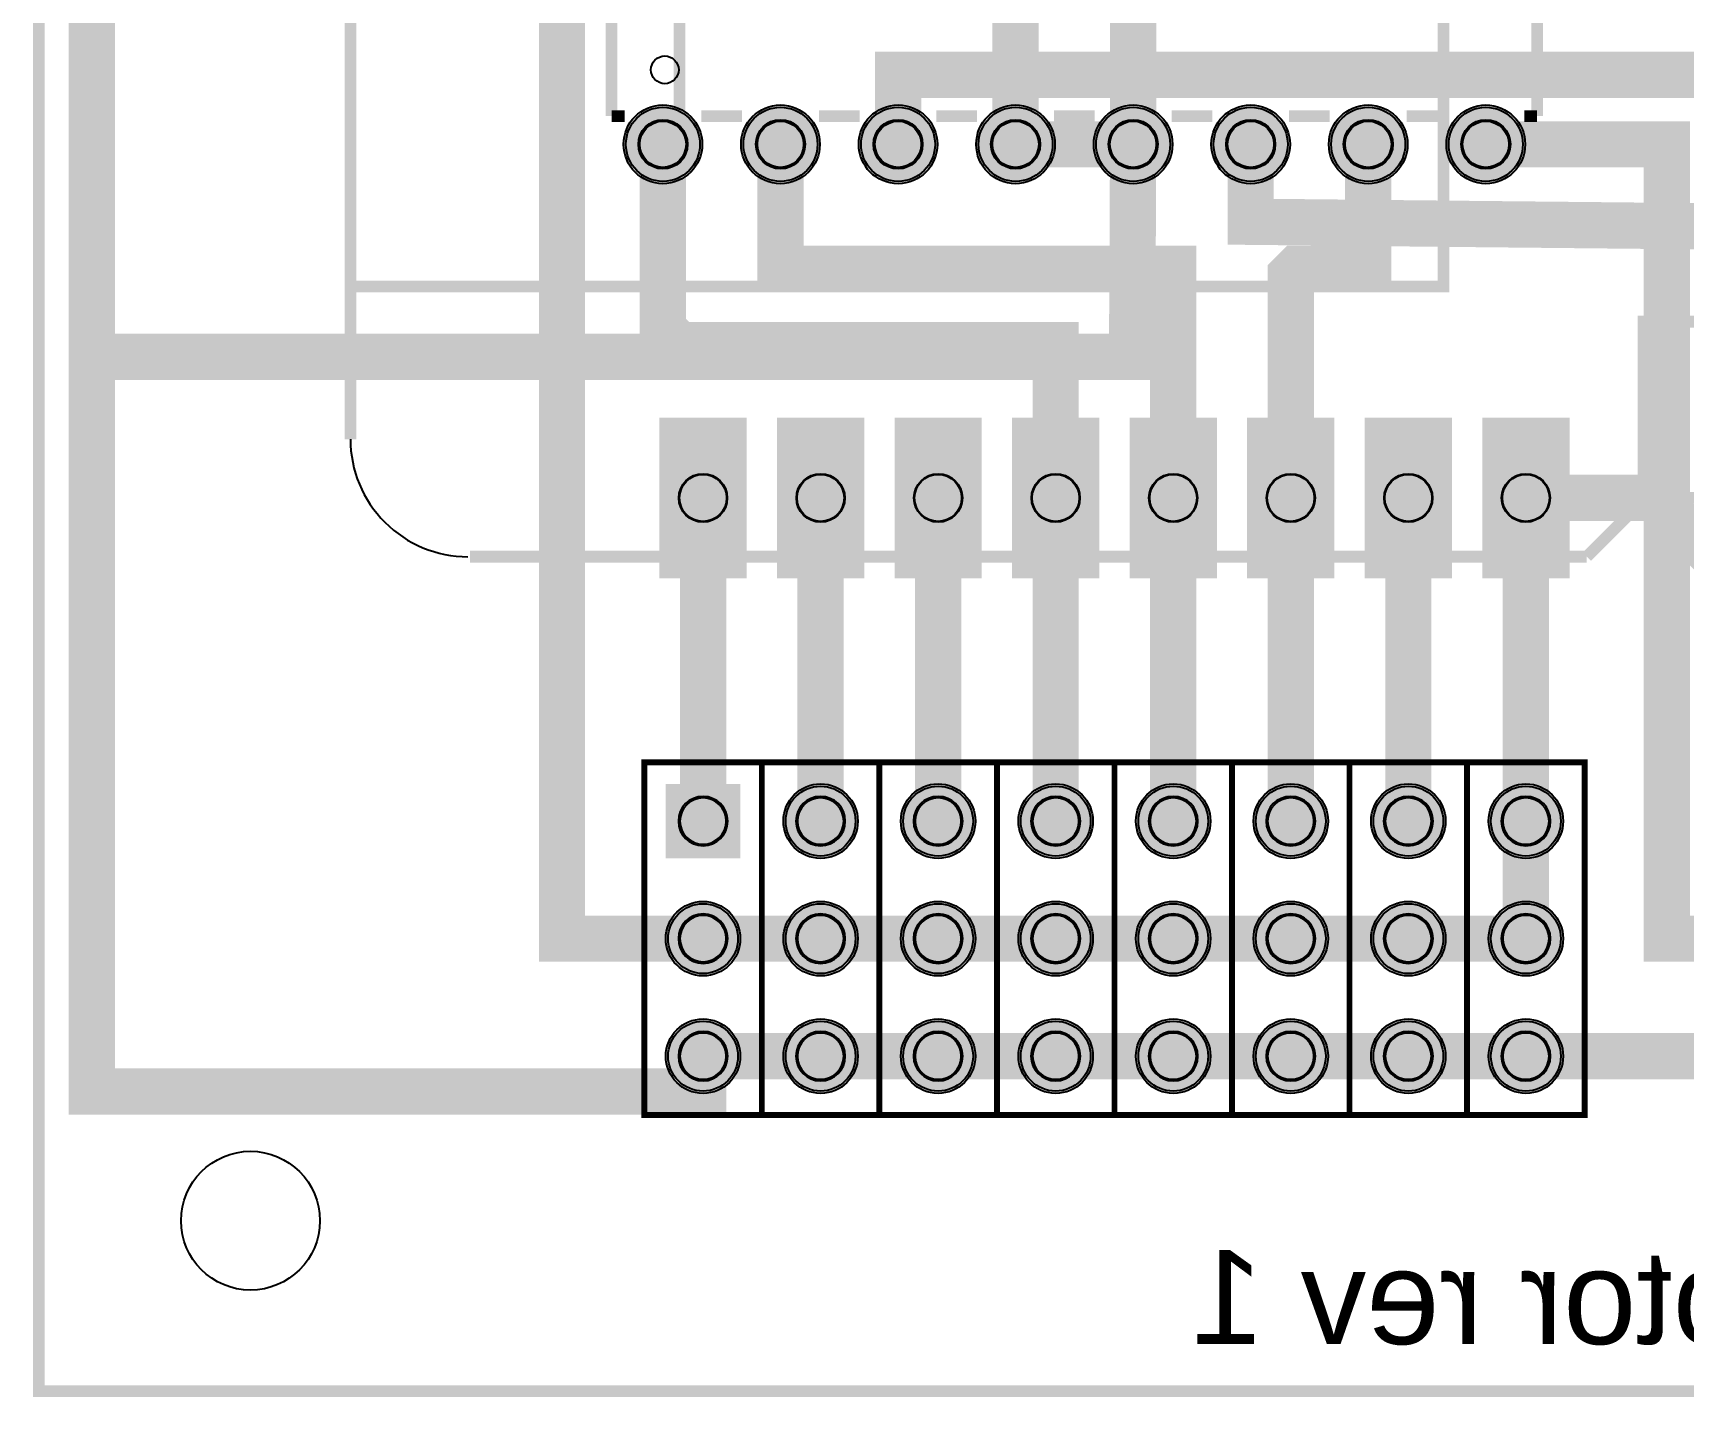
# Model space of a CAD drawing. Header units: millimetres. Extents: x -2.4 to 60.7, y -0.1 to 57.7.
# Drawn here: x -2.41 to 33.26, y -0.13 to 29.35 of the extents above; entities that cross this region are included whole.
import ezdxf

# ---------------------------------------------------------------- set-up
doc = ezdxf.new("R2010")
doc.units = ezdxf.units.MM
for name, color, linetype, true_color in [('BoardOutLine', 7, 'Continuous', 0xff00ff), ('BottomLayer', 7, 'Continuous', 0x0000ff), ('BottomSilkLayer', 7, 'Continuous', 0x66cc33), ('BottomSolderMaskLayer', 7, 'Continuous', 0xaa00ff), ('Multi-Layer', 7, 'Continuous', 0xc0c0c0), ('TopLayer', 7, 'Continuous', 0xff0000), ('TopSilkLayer', 7, 'Continuous', 0xffcc00), ('TopSolderMaskLayer', 7, 'Continuous', 0x800080)]:
    doc.layers.add(name, color=color, linetype=linetype, true_color=true_color)
doc.styles.get("Standard").update_dxf_attribs({"font": 'arial.ttf'})

msp = doc.modelspace()

# ---------------------------------------------------------------- hatches: boundary and pattern name
at = {"layer": 'BottomSolderMaskLayer'}
for points in [[(10.347807599999927, 26.946605999999974, 1), (12.049404399999927, 26.946605999999974, 1)], [(12.88780759999989, 26.946605999999974, 1), (14.589404399999891, 26.946605999999974, 1)], [(15.427807600000081, 26.946605999999974, 1), (17.12940440000008, 26.946605999999974, 1)], [(17.967807600000047, 26.946605999999974, 1), (19.669404400000044, 26.946605999999974, 1)], [(20.50780760000001, 26.946605999999974, 1), (22.209404400000007, 26.946605999999974, 1)], [(23.047807599999974, 26.946605999999974, 1), (24.74940439999997, 26.946605999999974, 1)], [(25.587807599999937, 26.946605999999974, 1), (27.289404399999935, 26.946605999999974, 1)], [(28.1278075999999, 26.946605999999974, 1), (29.8294043999999, 26.946605999999974, 1)], [(13.00762222222238, 21.041360000000054), (13.00762222222238, 17.566640000000007), (11.122377777777729, 17.566640000000007), (11.122377777777729, 21.041360000000054)], [(15.547622222222344, 21.041360000000054), (15.547622222222344, 17.566640000000007), (13.662377777777692, 17.566640000000007), (13.662377777777692, 21.041360000000054)], [(18.087622222222308, 21.041360000000054), (18.087622222222308, 17.566640000000007), (16.202377777777656, 17.566640000000007), (16.202377777777656, 21.041360000000054)], [(20.62762222222227, 21.041360000000054), (20.62762222222227, 17.566640000000007), (18.74237777777762, 17.566640000000007), (18.74237777777762, 21.041360000000054)], [(23.167622222222462, 21.041360000000054), (23.167622222222462, 17.566640000000007), (21.282377777777583, 17.566640000000007), (21.282377777777583, 21.041360000000054)], [(25.707622222222426, 21.041360000000054), (25.707622222222426, 17.566640000000007), (23.822377777777547, 17.566640000000007), (23.822377777777547, 21.041360000000054)], [(28.24762222222239, 21.041360000000054), (28.24762222222239, 17.566640000000007), (26.36237777777751, 17.566640000000007), (26.36237777777751, 21.041360000000054)], [(30.787622222222353, 21.041360000000054), (30.787622222222353, 17.566640000000007), (28.9023777777777, 17.566640000000007), (28.9023777777777, 21.041360000000054)], [(11.260201000000052, 11.514201000000071), (11.260201000000052, 13.123798999999963), (12.86979899999983, 13.123798999999963), (12.86979899999983, 11.514201000000071)], [(13.800201000000019, 12.31899999999996, 1), (15.409799000000017, 12.31899999999996, 1)], [(16.340200999999983, 12.31899999999996, 1), (17.94979899999998, 12.31899999999996, 1)], [(18.880200999999946, 12.31899999999996, 1), (20.489798999999945, 12.31899999999996, 1)], [(21.42020099999991, 12.31899999999996, 1), (23.029798999999908, 12.31899999999996, 1)], [(23.960200999999874, 12.31899999999996, 1), (25.569798999999872, 12.31899999999996, 1)], [(26.500201000000065, 12.31899999999996, 1), (28.109799000000063, 12.31899999999996, 1)], [(29.040201000000028, 12.31899999999996, 1), (30.649799000000026, 12.31899999999996, 1)], [(11.260201000000055, 9.778999999999996, 1), (12.869799000000054, 9.778999999999996, 1)], [(13.800201000000019, 9.778999999999996, 1), (15.409799000000017, 9.778999999999996, 1)], [(16.340200999999983, 9.778999999999996, 1), (17.94979899999998, 9.778999999999996, 1)], [(18.880200999999946, 9.778999999999996, 1), (20.489798999999945, 9.778999999999996, 1)], [(21.42020099999991, 9.778999999999996, 1), (23.029798999999908, 9.778999999999996, 1)], [(23.960200999999874, 9.778999999999996, 1), (25.569798999999872, 9.778999999999996, 1)], [(26.500201000000065, 9.778999999999996, 1), (28.109799000000063, 9.778999999999996, 1)], [(29.040201000000028, 9.778999999999996, 1), (30.649799000000026, 9.778999999999996, 1)], [(11.260201000000055, 7.239000000000033, 1), (12.869799000000054, 7.239000000000033, 1)], [(13.800201000000019, 7.239000000000033, 1), (15.409799000000017, 7.239000000000033, 1)], [(16.340200999999983, 7.239000000000033, 1), (17.94979899999998, 7.239000000000033, 1)], [(18.880200999999946, 7.239000000000033, 1), (20.489798999999945, 7.239000000000033, 1)], [(21.42020099999991, 7.239000000000033, 1), (23.029798999999908, 7.239000000000033, 1)], [(23.960200999999874, 7.239000000000033, 1), (25.569798999999872, 7.239000000000033, 1)], [(26.500201000000065, 7.239000000000033, 1), (28.109799000000063, 7.239000000000033, 1)], [(29.040201000000028, 7.239000000000033, 1), (30.649799000000026, 7.239000000000033, 1)]]:
    msp.add_hatch(color=256, dxfattribs=at).paths.add_polyline_path(points)
at = {"layer": 'Multi-Layer'}
for points in [[(10.398607599999927, 26.946605999999974, 1), (11.998604399999927, 26.946605999999974, 1)], [(12.93860759999989, 26.946605999999974, 1), (14.53860439999989, 26.946605999999974, 1)], [(15.478607600000082, 26.946605999999974, 1), (17.07860440000008, 26.946605999999974, 1)], [(18.018607600000045, 26.946605999999974, 1), (19.618604400000045, 26.946605999999974, 1)], [(20.55860760000001, 26.946605999999974, 1), (22.15860440000001, 26.946605999999974, 1)], [(23.098607599999973, 26.946605999999974, 1), (24.698604399999972, 26.946605999999974, 1)], [(25.638607599999936, 26.946605999999974, 1), (27.238604399999936, 26.946605999999974, 1)], [(28.1786075999999, 26.946605999999974, 1), (29.7786043999999, 26.946605999999974, 1)], [(12.979400000000169, 20.94992000000002), (12.979400000000169, 17.65808000000004), (11.15059999999994, 17.65808000000004), (11.15059999999994, 20.94992000000002)], [(15.519400000000132, 20.94992000000002), (15.519400000000132, 17.65808000000004), (13.690599999999904, 17.65808000000004), (13.690599999999904, 20.94992000000002)], [(18.059400000000096, 20.94992000000002), (18.059400000000096, 17.65808000000004), (16.230599999999868, 17.65808000000004), (16.230599999999868, 20.94992000000002)], [(20.59940000000006, 20.94992000000002), (20.59940000000006, 17.65808000000004), (18.77059999999983, 17.65808000000004), (18.77059999999983, 20.94992000000002)], [(23.139400000000023, 20.94992000000002), (23.139400000000023, 17.65808000000004), (21.310599999999795, 17.65808000000004), (21.310599999999795, 20.94992000000002)], [(25.679399999999987, 20.94992000000002), (25.679399999999987, 17.65808000000004), (23.850599999999986, 17.65808000000004), (23.850599999999986, 20.94992000000002)], [(28.219400000000178, 20.94992000000002), (28.219400000000178, 17.65808000000004), (26.39059999999995, 17.65808000000004), (26.39059999999995, 20.94992000000002)], [(30.75940000000014, 20.94992000000002), (30.75940000000014, 17.65808000000004), (28.930599999999913, 17.65808000000004), (28.930599999999913, 20.94992000000002)], [(11.311001000000033, 11.565001000000052), (11.311001000000033, 13.072998999999982), (12.818999000000076, 13.072998999999982), (12.818999000000076, 11.565001000000052)], [(13.851001000000018, 12.31899999999996, 1), (15.358999000000018, 12.31899999999996, 1)], [(16.39100099999998, 12.31899999999996, 1), (17.898998999999982, 12.31899999999996, 1)], [(18.931000999999945, 12.31899999999996, 1), (20.438998999999946, 12.31899999999996, 1)], [(21.47100099999991, 12.31899999999996, 1), (22.97899899999991, 12.31899999999996, 1)], [(24.011000999999872, 12.31899999999996, 1), (25.518998999999873, 12.31899999999996, 1)], [(26.551001000000063, 12.31899999999996, 1), (28.058999000000064, 12.31899999999996, 1)], [(29.091001000000027, 12.31899999999996, 1), (30.598999000000028, 12.31899999999996, 1)], [(11.311001000000054, 9.778999999999996, 1), (12.818999000000055, 9.778999999999996, 1)], [(13.851001000000018, 9.778999999999996, 1), (15.358999000000018, 9.778999999999996, 1)], [(16.39100099999998, 9.778999999999996, 1), (17.898998999999982, 9.778999999999996, 1)], [(18.931000999999945, 9.778999999999996, 1), (20.438998999999946, 9.778999999999996, 1)], [(21.47100099999991, 9.778999999999996, 1), (22.97899899999991, 9.778999999999996, 1)], [(24.011000999999872, 9.778999999999996, 1), (25.518998999999873, 9.778999999999996, 1)], [(26.551001000000063, 9.778999999999996, 1), (28.058999000000064, 9.778999999999996, 1)], [(29.091001000000027, 9.778999999999996, 1), (30.598999000000028, 9.778999999999996, 1)], [(11.311001000000054, 7.239000000000033, 1), (12.818999000000055, 7.239000000000033, 1)], [(13.851001000000018, 7.239000000000033, 1), (15.358999000000018, 7.239000000000033, 1)], [(16.39100099999998, 7.239000000000033, 1), (17.898998999999982, 7.239000000000033, 1)], [(18.931000999999945, 7.239000000000033, 1), (20.438998999999946, 7.239000000000033, 1)], [(21.47100099999991, 7.239000000000033, 1), (22.97899899999991, 7.239000000000033, 1)], [(24.011000999999872, 7.239000000000033, 1), (25.518998999999873, 7.239000000000033, 1)], [(26.551001000000063, 7.239000000000033, 1), (28.058999000000064, 7.239000000000033, 1)], [(29.091001000000027, 7.239000000000033, 1), (30.598999000000028, 7.239000000000033, 1)]]:
    msp.add_hatch(color=256, dxfattribs=at).paths.add_polyline_path(points)
at = {"layer": 'TopSolderMaskLayer'}
for points in [[(10.347807599999927, 26.946605999999974, 1), (12.049404399999927, 26.946605999999974, 1)], [(12.88780759999989, 26.946605999999974, 1), (14.589404399999891, 26.946605999999974, 1)], [(15.427807600000081, 26.946605999999974, 1), (17.12940440000008, 26.946605999999974, 1)], [(17.967807600000047, 26.946605999999974, 1), (19.669404400000044, 26.946605999999974, 1)], [(20.50780760000001, 26.946605999999974, 1), (22.209404400000007, 26.946605999999974, 1)], [(23.047807599999974, 26.946605999999974, 1), (24.74940439999997, 26.946605999999974, 1)], [(25.587807599999937, 26.946605999999974, 1), (27.289404399999935, 26.946605999999974, 1)], [(28.1278075999999, 26.946605999999974, 1), (29.8294043999999, 26.946605999999974, 1)], [(13.00762222222238, 21.041360000000054), (13.00762222222238, 17.566640000000007), (11.122377777777729, 17.566640000000007), (11.122377777777729, 21.041360000000054)], [(15.547622222222344, 21.041360000000054), (15.547622222222344, 17.566640000000007), (13.662377777777692, 17.566640000000007), (13.662377777777692, 21.041360000000054)], [(18.087622222222308, 21.041360000000054), (18.087622222222308, 17.566640000000007), (16.202377777777656, 17.566640000000007), (16.202377777777656, 21.041360000000054)], [(20.62762222222227, 21.041360000000054), (20.62762222222227, 17.566640000000007), (18.74237777777762, 17.566640000000007), (18.74237777777762, 21.041360000000054)], [(23.167622222222462, 21.041360000000054), (23.167622222222462, 17.566640000000007), (21.282377777777583, 17.566640000000007), (21.282377777777583, 21.041360000000054)], [(25.707622222222426, 21.041360000000054), (25.707622222222426, 17.566640000000007), (23.822377777777547, 17.566640000000007), (23.822377777777547, 21.041360000000054)], [(28.24762222222239, 21.041360000000054), (28.24762222222239, 17.566640000000007), (26.36237777777751, 17.566640000000007), (26.36237777777751, 21.041360000000054)], [(30.787622222222353, 21.041360000000054), (30.787622222222353, 17.566640000000007), (28.9023777777777, 17.566640000000007), (28.9023777777777, 21.041360000000054)], [(11.260201000000052, 11.514201000000071), (11.260201000000052, 13.123798999999963), (12.86979899999983, 13.123798999999963), (12.86979899999983, 11.514201000000071)], [(13.800201000000019, 12.31899999999996, 1), (15.409799000000017, 12.31899999999996, 1)], [(16.340200999999983, 12.31899999999996, 1), (17.94979899999998, 12.31899999999996, 1)], [(18.880200999999946, 12.31899999999996, 1), (20.489798999999945, 12.31899999999996, 1)], [(21.42020099999991, 12.31899999999996, 1), (23.029798999999908, 12.31899999999996, 1)], [(23.960200999999874, 12.31899999999996, 1), (25.569798999999872, 12.31899999999996, 1)], [(26.500201000000065, 12.31899999999996, 1), (28.109799000000063, 12.31899999999996, 1)], [(29.040201000000028, 12.31899999999996, 1), (30.649799000000026, 12.31899999999996, 1)], [(11.260201000000055, 9.778999999999996, 1), (12.869799000000054, 9.778999999999996, 1)], [(13.800201000000019, 9.778999999999996, 1), (15.409799000000017, 9.778999999999996, 1)], [(16.340200999999983, 9.778999999999996, 1), (17.94979899999998, 9.778999999999996, 1)], [(18.880200999999946, 9.778999999999996, 1), (20.489798999999945, 9.778999999999996, 1)], [(21.42020099999991, 9.778999999999996, 1), (23.029798999999908, 9.778999999999996, 1)], [(23.960200999999874, 9.778999999999996, 1), (25.569798999999872, 9.778999999999996, 1)], [(26.500201000000065, 9.778999999999996, 1), (28.109799000000063, 9.778999999999996, 1)], [(29.040201000000028, 9.778999999999996, 1), (30.649799000000026, 9.778999999999996, 1)], [(11.260201000000055, 7.239000000000033, 1), (12.869799000000054, 7.239000000000033, 1)], [(13.800201000000019, 7.239000000000033, 1), (15.409799000000017, 7.239000000000033, 1)], [(16.340200999999983, 7.239000000000033, 1), (17.94979899999998, 7.239000000000033, 1)], [(18.880200999999946, 7.239000000000033, 1), (20.489798999999945, 7.239000000000033, 1)], [(21.42020099999991, 7.239000000000033, 1), (23.029798999999908, 7.239000000000033, 1)], [(23.960200999999874, 7.239000000000033, 1), (25.569798999999872, 7.239000000000033, 1)], [(26.500201000000065, 7.239000000000033, 1), (28.109799000000063, 7.239000000000033, 1)], [(29.040201000000028, 7.239000000000033, 1), (30.649799000000026, 7.239000000000033, 1)]]:
    msp.add_hatch(color=256, dxfattribs=at).paths.add_polyline_path(points)

# ---------------------------------------------------------------- linework, layer by layer
at = {"layer": 'BoardOutLine', "const_width": 0.254}
msp.add_lwpolyline([(0, 57.403999999999996), (0, 57.53100000000006), (60.57899999999995, 57.53100000000006), (60.57899999999995, 0), (-2.286000000000058, 0), (-2.286000000000058, 57.403999999999996), (0, 57.403999999999996)], close=True, dxfattribs=at)
at = {"layer": 'BottomLayer', "const_width": 0.9999979999999999}
for points in [[(27.305000000000064, 42.16399999999999), (27.305000000000064, 39.115999999999985), (-1.143000000000029, 39.115999999999985), (-1.143000000000029, 22.351999999999975), (21.336000000000013, 22.351999999999975), (21.35886000000005, 26.946860000000015)], [(18.81863139999996, 26.9466314), (18.81863139999996, 34.566631400000006)], [(21.35858059999987, 34.566631400000006), (21.35858059999987, 26.9466314)], [(21.35858059999987, 26.9466314), (18.81863139999996, 26.9466314)], [(23.898580599999832, 26.9466314), (23.898580599999832, 25.273000000000025), (36.44900000000007, 25.145999999999958), (41.91000000000008, 20.192999999999984)], [(7.3659999999999854, 22.351999999999975), (-1.143000000000029, 22.351999999999975), (-1.143000000000029, 6.476999999999975), (12.065000000000055, 6.476999999999975), (12.065000000000055, 7.239000000000033)], [(36.32199999999989, 15.620999999999981), (32.638999999999896, 19.303999999999974), (29.845000000000027, 19.303999999999974)]]:
    msp.add_lwpolyline(points, dxfattribs=at)
at = {"layer": 'BottomSolderMaskLayer'}
for points in [[(11.53144957655387, 12.319135556510105), (11.53144957655387, 12.318864443489929)], [(12.59855042344624, 12.319135556510105), (12.59855042344624, 12.318864443489929)], [(14.071449576553833, 12.319135556510105), (14.071449576553833, 12.318864443489929)], [(15.138550423446203, 12.319135556510105), (15.138550423446203, 12.318864443489929)], [(16.611449576553795, 12.319135556510105), (16.611449576553795, 12.318864443489929)], [(17.67855042344617, 12.319135556510105), (17.67855042344617, 12.318864443489929)], [(19.15144957655376, 12.319135556510105), (19.15144957655376, 12.318864443489929)], [(20.218550423446132, 12.319135556510105), (20.218550423446132, 12.318864443489929)], [(21.691449576553723, 12.319135556510105), (21.691449576553723, 12.318864443489929)], [(22.758550423446096, 12.319135556510105), (22.758550423446096, 12.318864443489929)], [(24.231449576553686, 12.319135556510105), (24.231449576553686, 12.318864443489929)], [(25.29855042344606, 12.319135556510105), (25.29855042344606, 12.318864443489929)], [(26.771449576553877, 12.319135556510105), (26.771449576553877, 12.318864443489929)], [(27.83855042344625, 12.319135556510105), (27.83855042344625, 12.318864443489929)], [(29.31144957655384, 12.319135556510105), (29.31144957655384, 12.318864443489929)], [(30.378550423446214, 12.319135556510105), (30.378550423446214, 12.318864443489929)], [(11.53144957655387, 9.779135556510141), (11.53144957655387, 9.778864443489852)], [(12.59855042344624, 9.779135556510141), (12.59855042344624, 9.778864443489852)], [(14.071449576553833, 9.779135556510141), (14.071449576553833, 9.778864443489852)], [(15.138550423446203, 9.779135556510141), (15.138550423446203, 9.778864443489852)], [(16.611449576553795, 9.779135556510141), (16.611449576553795, 9.778864443489852)], [(17.67855042344617, 9.779135556510141), (17.67855042344617, 9.778864443489852)], [(19.15144957655376, 9.779135556510141), (19.15144957655376, 9.778864443489852)], [(20.218550423446132, 9.779135556510141), (20.218550423446132, 9.778864443489852)], [(21.691449576553723, 9.779135556510141), (21.691449576553723, 9.778864443489852)], [(22.758550423446096, 9.779135556510141), (22.758550423446096, 9.778864443489852)], [(24.231449576553686, 9.779135556510141), (24.231449576553686, 9.778864443489852)], [(25.29855042344606, 9.779135556510141), (25.29855042344606, 9.778864443489852)], [(26.771449576553877, 9.779135556510141), (26.771449576553877, 9.778864443489852)], [(27.83855042344625, 9.779135556510141), (27.83855042344625, 9.778864443489852)], [(29.31144957655384, 9.779135556510141), (29.31144957655384, 9.778864443489852)], [(30.378550423446214, 9.779135556510141), (30.378550423446214, 9.778864443489852)], [(11.53144957655387, 7.239135556510064), (11.53144957655387, 7.238864443489888)], [(12.59855042344624, 7.239135556510064), (12.59855042344624, 7.238864443489888)], [(14.071449576553833, 7.239135556510064), (14.071449576553833, 7.238864443489888)], [(15.138550423446203, 7.239135556510064), (15.138550423446203, 7.238864443489888)], [(16.611449576553795, 7.239135556510064), (16.611449576553795, 7.238864443489888)], [(17.67855042344617, 7.239135556510064), (17.67855042344617, 7.238864443489888)], [(19.15144957655376, 7.239135556510064), (19.15144957655376, 7.238864443489888)], [(20.218550423446132, 7.239135556510064), (20.218550423446132, 7.238864443489888)], [(21.691449576553723, 7.239135556510064), (21.691449576553723, 7.238864443489888)], [(22.758550423446096, 7.239135556510064), (22.758550423446096, 7.238864443489888)], [(24.231449576553686, 7.239135556510064), (24.231449576553686, 7.238864443489888)], [(25.29855042344606, 7.239135556510064), (25.29855042344606, 7.238864443489888)], [(26.771449576553877, 7.239135556510064), (26.771449576553877, 7.238864443489888)], [(27.83855042344625, 7.239135556510064), (27.83855042344625, 7.238864443489888)], [(29.31144957655384, 7.239135556510064), (29.31144957655384, 7.238864443489888)], [(30.378550423446214, 7.239135556510064), (30.378550423446214, 7.238864443489888)]]:
    msp.add_lwpolyline(points, close=True, dxfattribs=at)
for centre, radius in [((11.198605999999927, 26.946605999999974), 0.8507984), ((11.198605999999927, 26.946555200000034), 0.5317489999999999), ((13.73860599999989, 26.946605999999974), 0.8507984), ((13.73860599999989, 26.946555200000034), 0.5317489999999999), ((16.27860600000008, 26.946605999999974), 0.8507984), ((16.27860600000008, 26.946555200000034), 0.5317489999999999), ((18.818606000000045, 26.946605999999974), 0.8507984), ((18.818606000000045, 26.946555200000034), 0.5317489999999999), ((21.35860600000001, 26.946605999999974), 0.8507984), ((21.35860600000001, 26.946555200000034), 0.5317489999999999), ((23.898605999999972, 26.946605999999974), 0.8507984), ((23.898605999999972, 26.946555200000034), 0.5317489999999999), ((26.438605999999936, 26.946605999999974), 0.8507984), ((26.438605999999936, 26.946555200000034), 0.5317489999999999), ((28.9786059999999, 26.946605999999974), 0.8507984), ((28.9786059999999, 26.946555200000034), 0.5317489999999999), ((12.065000000000055, 19.303999999999974), 0.5236790123456789), ((14.605000000000018, 19.303999999999974), 0.5236790123456789), ((17.144999999999982, 19.303999999999974), 0.5236790123456789), ((19.684999999999945, 19.303999999999974), 0.5236790123456789), ((22.22499999999991, 19.303999999999974), 0.5236790123456789), ((24.764999999999873, 19.303999999999974), 0.5236790123456789), ((27.305000000000064, 19.303999999999974), 0.5236790123456789), ((29.845000000000027, 19.303999999999974), 0.5236790123456789), ((14.605000000000018, 12.31899999999996), 0.804799), ((17.144999999999982, 12.31899999999996), 0.804799), ((19.684999999999945, 12.31899999999996), 0.804799), ((22.22499999999991, 12.31899999999996), 0.804799), ((24.764999999999873, 12.31899999999996), 0.804799), ((27.305000000000064, 12.31899999999996), 0.804799), ((29.845000000000027, 12.31899999999996), 0.804799), ((12.065000000000055, 9.778999999999996), 0.804799), ((14.605000000000018, 9.778999999999996), 0.804799), ((17.144999999999982, 9.778999999999996), 0.804799), ((19.684999999999945, 9.778999999999996), 0.804799), ((22.22499999999991, 9.778999999999996), 0.804799), ((24.764999999999873, 9.778999999999996), 0.804799), ((27.305000000000064, 9.778999999999996), 0.804799), ((29.845000000000027, 9.778999999999996), 0.804799), ((12.065000000000055, 7.239000000000033), 0.804799), ((14.605000000000018, 7.239000000000033), 0.804799), ((17.144999999999982, 7.239000000000033), 0.804799), ((19.684999999999945, 7.239000000000033), 0.804799), ((22.22499999999991, 7.239000000000033), 0.804799), ((24.764999999999873, 7.239000000000033), 0.804799), ((27.305000000000064, 7.239000000000033), 0.804799), ((29.845000000000027, 7.239000000000033), 0.804799)]:
    msp.add_circle(centre, radius, dxfattribs=at)
for centre, start, end in [((12.065000000000055, 12.319135556510105), 360, 180), ((14.605000000000018, 12.319135556510105), 360, 180), ((17.144999999999982, 12.319135556510105), 360, 180), ((19.684999999999945, 12.319135556510105), 360, 180), ((22.22499999999991, 12.319135556510105), 360, 180), ((24.764999999999873, 12.319135556510105), 360, 180), ((27.305000000000064, 12.319135556510105), 360, 180), ((29.845000000000027, 12.319135556510105), 360, 180), ((12.065000000000055, 12.318864443489929), 180, 360), ((14.605000000000018, 12.318864443489929), 180, 360), ((17.144999999999982, 12.318864443489929), 180, 360), ((19.684999999999945, 12.318864443489929), 180, 360), ((22.22499999999991, 12.318864443489929), 180, 360), ((24.764999999999873, 12.318864443489929), 180, 360), ((27.305000000000064, 12.318864443489929), 180, 360), ((29.845000000000027, 12.318864443489929), 180, 360), ((12.065000000000055, 9.779135556510141), 360, 180), ((14.605000000000018, 9.779135556510141), 360, 180), ((17.144999999999982, 9.779135556510141), 360, 180), ((19.684999999999945, 9.779135556510141), 360, 180), ((22.22499999999991, 9.779135556510141), 360, 180), ((24.764999999999873, 9.779135556510141), 360, 180), ((27.305000000000064, 9.779135556510141), 360, 180), ((29.845000000000027, 9.779135556510141), 360, 180), ((12.065000000000055, 9.778864443489852), 180, 360), ((14.605000000000018, 9.778864443489852), 180, 360), ((17.144999999999982, 9.778864443489852), 180, 360), ((19.684999999999945, 9.778864443489852), 180, 360), ((22.22499999999991, 9.778864443489852), 180, 360), ((24.764999999999873, 9.778864443489852), 180, 360), ((27.305000000000064, 9.778864443489852), 180, 360), ((29.845000000000027, 9.778864443489852), 180, 360), ((12.065000000000055, 7.239135556510064), 360, 180), ((14.605000000000018, 7.239135556510064), 360, 180), ((17.144999999999982, 7.239135556510064), 360, 180), ((19.684999999999945, 7.239135556510064), 360, 180), ((22.22499999999991, 7.239135556510064), 360, 180), ((24.764999999999873, 7.239135556510064), 360, 180), ((27.305000000000064, 7.239135556510064), 360, 180), ((29.845000000000027, 7.239135556510064), 360, 180), ((12.065000000000055, 7.238864443489888), 180, 360), ((14.605000000000018, 7.238864443489888), 180, 360), ((17.144999999999982, 7.238864443489888), 180, 360), ((19.684999999999945, 7.238864443489888), 180, 360), ((22.22499999999991, 7.238864443489888), 180, 360), ((24.764999999999873, 7.238864443489888), 180, 360), ((27.305000000000064, 7.238864443489888), 180, 360), ((29.845000000000027, 7.238864443489888), 180, 360)]:
    msp.add_arc(centre, 0.5335504234461849, start, end, dxfattribs=at)
at = {"layer": 'Multi-Layer'}
for points in [[(11.565128000000055, 12.31912699999998), (11.565128000000055, 12.31887299999994)], [(12.564872000000054, 12.31912699999998), (12.564872000000054, 12.31887299999994)], [(14.105128000000018, 12.31912699999998), (14.105128000000018, 12.31887299999994)], [(15.104872000000018, 12.31912699999998), (15.104872000000018, 12.31887299999994)], [(16.645127999999982, 12.31912699999998), (16.645127999999982, 12.31887299999994)], [(17.64487199999998, 12.31912699999998), (17.64487199999998, 12.31887299999994)], [(19.185127999999946, 12.31912699999998), (19.185127999999946, 12.31887299999994)], [(20.184871999999945, 12.31912699999998), (20.184871999999945, 12.31887299999994)], [(21.72512799999991, 12.31912699999998), (21.72512799999991, 12.31887299999994)], [(22.72487199999991, 12.31912699999998), (22.72487199999991, 12.31887299999994)], [(24.265127999999873, 12.31912699999998), (24.265127999999873, 12.31887299999994)], [(25.264871999999873, 12.31912699999998), (25.264871999999873, 12.31887299999994)], [(26.805128000000064, 12.31912699999998), (26.805128000000064, 12.31887299999994)], [(27.804872000000064, 12.31912699999998), (27.804872000000064, 12.31887299999994)], [(29.345128000000027, 12.31912699999998), (29.345128000000027, 12.31887299999994)], [(30.344872000000027, 12.31912699999998), (30.344872000000027, 12.31887299999994)], [(11.565128000000055, 9.779127000000017), (11.565128000000055, 9.778872999999976)], [(12.564872000000054, 9.779127000000017), (12.564872000000054, 9.778872999999976)], [(14.105128000000018, 9.779127000000017), (14.105128000000018, 9.778872999999976)], [(15.104872000000018, 9.779127000000017), (15.104872000000018, 9.778872999999976)], [(16.645127999999982, 9.779127000000017), (16.645127999999982, 9.778872999999976)], [(17.64487199999998, 9.779127000000017), (17.64487199999998, 9.778872999999976)], [(19.185127999999946, 9.779127000000017), (19.185127999999946, 9.778872999999976)], [(20.184871999999945, 9.779127000000017), (20.184871999999945, 9.778872999999976)], [(21.72512799999991, 9.779127000000017), (21.72512799999991, 9.778872999999976)], [(22.72487199999991, 9.779127000000017), (22.72487199999991, 9.778872999999976)], [(24.265127999999873, 9.779127000000017), (24.265127999999873, 9.778872999999976)], [(25.264871999999873, 9.779127000000017), (25.264871999999873, 9.778872999999976)], [(26.805128000000064, 9.779127000000017), (26.805128000000064, 9.778872999999976)], [(27.804872000000064, 9.779127000000017), (27.804872000000064, 9.778872999999976)], [(29.345128000000027, 9.779127000000017), (29.345128000000027, 9.778872999999976)], [(30.344872000000027, 9.779127000000017), (30.344872000000027, 9.778872999999976)], [(11.565128000000055, 7.239127000000053), (11.565128000000055, 7.238873000000012)], [(12.564872000000054, 7.239127000000053), (12.564872000000054, 7.238873000000012)], [(14.105128000000018, 7.239127000000053), (14.105128000000018, 7.238873000000012)], [(15.104872000000018, 7.239127000000053), (15.104872000000018, 7.238873000000012)], [(16.645127999999982, 7.239127000000053), (16.645127999999982, 7.238873000000012)], [(17.64487199999998, 7.239127000000053), (17.64487199999998, 7.238873000000012)], [(19.185127999999946, 7.239127000000053), (19.185127999999946, 7.238873000000012)], [(20.184871999999945, 7.239127000000053), (20.184871999999945, 7.238873000000012)], [(21.72512799999991, 7.239127000000053), (21.72512799999991, 7.238873000000012)], [(22.72487199999991, 7.239127000000053), (22.72487199999991, 7.238873000000012)], [(24.265127999999873, 7.239127000000053), (24.265127999999873, 7.238873000000012)], [(25.264871999999873, 7.239127000000053), (25.264871999999873, 7.238873000000012)], [(26.805128000000064, 7.239127000000053), (26.805128000000064, 7.238873000000012)], [(27.804872000000064, 7.239127000000053), (27.804872000000064, 7.238873000000012)], [(29.345128000000027, 7.239127000000053), (29.345128000000027, 7.238873000000012)], [(30.344872000000027, 7.239127000000053), (30.344872000000027, 7.238873000000012)]]:
    msp.add_lwpolyline(points, close=True, dxfattribs=at)
for centre, radius in [((11.198605999999927, 26.946605999999974), 0.7999984), ((13.73860599999989, 26.946605999999974), 0.7999984), ((16.27860600000008, 26.946605999999974), 0.7999984), ((18.818606000000045, 26.946605999999974), 0.7999984), ((21.35860600000001, 26.946605999999974), 0.7999984), ((23.898605999999972, 26.946605999999974), 0.7999984), ((26.438605999999936, 26.946605999999974), 0.7999984), ((28.9786059999999, 26.946605999999974), 0.7999984), ((11.198605999999927, 26.946555200000034), 0.49999899999999997), ((13.73860599999989, 26.946555200000034), 0.49999899999999997), ((16.27860600000008, 26.946555200000034), 0.49999899999999997), ((18.818606000000045, 26.946555200000034), 0.49999899999999997), ((21.35860600000001, 26.946555200000034), 0.49999899999999997), ((23.898605999999972, 26.946555200000034), 0.49999899999999997), ((26.438605999999936, 26.946555200000034), 0.49999899999999997), ((28.9786059999999, 26.946555200000034), 0.49999899999999997), ((12.065000000000055, 19.303999999999974), 0.508), ((14.605000000000018, 19.303999999999974), 0.508), ((17.144999999999982, 19.303999999999974), 0.508), ((19.684999999999945, 19.303999999999974), 0.508), ((22.22499999999991, 19.303999999999974), 0.508), ((24.764999999999873, 19.303999999999974), 0.508), ((27.305000000000064, 19.303999999999974), 0.508), ((29.845000000000027, 19.303999999999974), 0.508), ((14.605000000000018, 12.31899999999996), 0.7539990000000001), ((17.144999999999982, 12.31899999999996), 0.7539990000000001), ((19.684999999999945, 12.31899999999996), 0.7539990000000001), ((22.22499999999991, 12.31899999999996), 0.7539990000000001), ((24.764999999999873, 12.31899999999996), 0.7539990000000001), ((27.305000000000064, 12.31899999999996), 0.7539990000000001), ((29.845000000000027, 12.31899999999996), 0.7539990000000001), ((12.065000000000055, 9.778999999999996), 0.7539990000000001), ((14.605000000000018, 9.778999999999996), 0.7539990000000001), ((17.144999999999982, 9.778999999999996), 0.7539990000000001), ((19.684999999999945, 9.778999999999996), 0.7539990000000001), ((22.22499999999991, 9.778999999999996), 0.7539990000000001), ((24.764999999999873, 9.778999999999996), 0.7539990000000001), ((27.305000000000064, 9.778999999999996), 0.7539990000000001), ((29.845000000000027, 9.778999999999996), 0.7539990000000001), ((12.065000000000055, 7.239000000000033), 0.7539990000000001), ((14.605000000000018, 7.239000000000033), 0.7539990000000001), ((17.144999999999982, 7.239000000000033), 0.7539990000000001), ((19.684999999999945, 7.239000000000033), 0.7539990000000001), ((22.22499999999991, 7.239000000000033), 0.7539990000000001), ((24.764999999999873, 7.239000000000033), 0.7539990000000001), ((27.305000000000064, 7.239000000000033), 0.7539990000000001), ((29.845000000000027, 7.239000000000033), 0.7539990000000001), ((2.286000000000058, 3.6829999999999927), 1.499997)]:
    msp.add_circle(centre, radius, dxfattribs=at)
for centre, start, end in [((12.065000000000055, 12.31912699999998), 360, 180), ((14.605000000000018, 12.31912699999998), 360, 180), ((17.144999999999982, 12.31912699999998), 360, 180), ((19.684999999999945, 12.31912699999998), 360, 180), ((22.22499999999991, 12.31912699999998), 360, 180), ((24.764999999999873, 12.31912699999998), 360, 180), ((27.305000000000064, 12.31912699999998), 360, 180), ((29.845000000000027, 12.31912699999998), 360, 180), ((12.065000000000055, 12.31887299999994), 180, 360), ((14.605000000000018, 12.31887299999994), 180, 360), ((17.144999999999982, 12.31887299999994), 180, 360), ((19.684999999999945, 12.31887299999994), 180, 360), ((22.22499999999991, 12.31887299999994), 180, 360), ((24.764999999999873, 12.31887299999994), 180, 360), ((27.305000000000064, 12.31887299999994), 180, 360), ((29.845000000000027, 12.31887299999994), 180, 360), ((12.065000000000055, 9.779127000000017), 360, 180), ((14.605000000000018, 9.779127000000017), 360, 180), ((17.144999999999982, 9.779127000000017), 360, 180), ((19.684999999999945, 9.779127000000017), 360, 180), ((22.22499999999991, 9.779127000000017), 360, 180), ((24.764999999999873, 9.779127000000017), 360, 180), ((27.305000000000064, 9.779127000000017), 360, 180), ((29.845000000000027, 9.779127000000017), 360, 180), ((12.065000000000055, 9.778872999999976), 180, 360), ((14.605000000000018, 9.778872999999976), 180, 360), ((17.144999999999982, 9.778872999999976), 180, 360), ((19.684999999999945, 9.778872999999976), 180, 360), ((22.22499999999991, 9.778872999999976), 180, 360), ((24.764999999999873, 9.778872999999976), 180, 360), ((27.305000000000064, 9.778872999999976), 180, 360), ((29.845000000000027, 9.778872999999976), 180, 360), ((12.065000000000055, 7.239127000000053), 360, 180), ((14.605000000000018, 7.239127000000053), 360, 180), ((17.144999999999982, 7.239127000000053), 360, 180), ((19.684999999999945, 7.239127000000053), 360, 180), ((22.22499999999991, 7.239127000000053), 360, 180), ((24.764999999999873, 7.239127000000053), 360, 180), ((27.305000000000064, 7.239127000000053), 360, 180), ((29.845000000000027, 7.239127000000053), 360, 180), ((12.065000000000055, 7.238873000000012), 180, 360), ((14.605000000000018, 7.238873000000012), 180, 360), ((17.144999999999982, 7.238873000000012), 180, 360), ((19.684999999999945, 7.238873000000012), 180, 360), ((22.22499999999991, 7.238873000000012), 180, 360), ((24.764999999999873, 7.238873000000012), 180, 360), ((27.305000000000064, 7.238873000000012), 180, 360), ((29.845000000000027, 7.238873000000012), 180, 360)]:
    msp.add_arc(centre, 0.499872, start, end, dxfattribs=at)
at = {"layer": 'TopLayer', "const_width": 0.9999979999999999}
for points in [[(12.065000000000055, 9.778999999999996), (9.017000000000053, 9.778999999999996), (9.017000000000053, 49.02200000000005), (8.889999999999873, 49.149), (8.889999999999873, 51.81600000000003), (29.590999999999894, 51.81600000000003), (29.718000000000075, 51.688999999999965)], [(16.27858059999994, 26.9466314), (16.27858059999994, 28.44799999999998), (36.194999999999936, 28.44799999999998), (41.91000000000008, 22.73300000000006)], [(11.198631400000068, 26.9466314), (11.198631400000068, 22.964368599999943), (11.557000000000016, 22.605999999999995), (19.684999999999945, 22.605999999999995), (19.684999999999945, 19.303999999999974)], [(13.738631400000031, 26.9466314), (13.738631400000031, 24.257000000000062), (22.22499999999991, 24.257000000000062), (22.22499999999991, 19.303999999999974)], [(26.438580600000023, 26.9466314), (26.438580600000023, 24.257000000000062), (24.892000000000053, 24.257000000000062), (24.764999999999873, 24.129999999999995), (24.764999999999873, 19.303999999999974)], [(35.43299999999999, 9.778999999999996), (32.89300000000003, 9.778999999999996), (32.89300000000003, 26.946860000000015), (28.97885999999994, 26.946860000000015)], [(12.065000000000055, 19.303999999999974), (12.065000000000055, 12.31899999999996)], [(14.605000000000018, 19.303999999999974), (14.605000000000018, 12.31899999999996)], [(17.144999999999982, 19.303999999999974), (17.144999999999982, 12.572999999999979)], [(19.684999999999945, 19.303999999999974), (19.684999999999945, 12.31899999999996)], [(22.22499999999991, 19.303999999999974), (22.22499999999991, 12.31899999999996)], [(24.764999999999873, 19.303999999999974), (24.764999999999873, 12.31899999999996)], [(27.305000000000064, 19.303999999999974), (27.305000000000064, 12.31899999999996)], [(29.845000000000027, 19.303999999999974), (29.845000000000027, 12.31899999999996)], [(29.845000000000027, 12.31899999999996), (29.845000000000027, 9.778999999999996)], [(29.845000000000027, 9.778999999999996), (12.065000000000055, 9.778999999999996)], [(35.43299999999999, 7.239000000000033), (12.065000000000055, 7.239000000000033)]]:
    msp.add_lwpolyline(points, dxfattribs=at)
at = {"layer": 'TopSilkLayer'}
for points, const_width in [([(4.444999999999936, 20.573999999999955), (4.444999999999936, 40.894000000000005)], 0.254), ([(30.08861139999999, 27.556688599999916), (30.08861139999999, 33.956421800000044)], 0.254), ([(10.088600599999836, 27.556688599999916), (10.088600599999836, 29.75655720000009)], 0.254), ([(10.088600599999836, 27.556688599999916), (10.367949799999906, 27.556688599999916)], 0.254), ([(12.029262199999948, 27.556688599999916), (12.90794979999987, 27.556688599999916)], 0.254), ([(14.569262199999912, 27.556688599999916), (15.447949799999833, 27.556688599999916)], 0.254), ([(17.109262200000103, 27.556688599999916), (17.987949800000024, 27.556688599999916)], 0.254), ([(19.649262200000067, 27.556688599999916), (20.527949799999988, 27.556688599999916)], 0.254), ([(22.18926220000003, 27.556688599999916), (23.06794979999995, 27.556688599999916)], 0.254), ([(24.729262199999994, 27.556688599999916), (25.607949799999915, 27.556688599999916)], 0.254), ([(27.269262199999957, 27.556688599999916), (28.14794979999988, 27.556688599999916)], 0.254), ([(29.80926219999992, 27.556688599999916), (30.08861139999999, 27.556688599999916)], 0.254), ([(11.557000000000016, 23.875999999999976), (4.444999999999936, 23.875999999999976)], 0.254), ([(31.160720000000083, 18.033999999999992), (32.430720000000065, 19.303999999999974), (38.780719999999974, 19.303999999999974)], 0.254), ([(7.030719999999974, 18.033999999999992), (31.160720000000083, 18.033999999999992)], 0.254), ([(13.335000000000036, 5.969000000000051), (13.335000000000036, 13.589000000000055), (10.795000000000073, 13.589000000000055), (10.795000000000073, 5.969000000000051), (13.335000000000036, 5.969000000000051), (15.875, 5.969000000000051), (18.414999999999964, 5.969000000000051), (20.954999999999927, 5.969000000000051), (23.49499999999989, 5.969000000000051), (23.49499999999989, 13.589000000000055), (26.035000000000082, 13.589000000000055), (26.035000000000082, 5.969000000000051), (23.49499999999989, 5.969000000000051)], 0.127), ([(15.875, 5.969000000000051), (15.875, 13.589000000000055), (13.335000000000036, 13.589000000000055)], 0.127), ([(15.875, 13.589000000000055), (18.414999999999964, 13.589000000000055)], 0.127), ([(23.49499999999989, 13.589000000000055), (20.954999999999927, 13.589000000000055), (18.414999999999964, 13.589000000000055), (18.414999999999964, 5.969000000000051)], 0.127), ([(20.954999999999927, 13.589000000000055), (20.954999999999927, 5.969000000000051)], 0.127), ([(26.035000000000082, 5.969000000000051), (28.575000000000045, 5.969000000000051), (31.11500000000001, 5.969000000000051), (31.11500000000001, 13.589000000000055), (28.575000000000045, 13.589000000000055), (26.035000000000082, 13.589000000000055)], 0.127), ([(28.575000000000045, 13.589000000000055), (28.575000000000045, 5.969000000000051)], 0.127)]:
    msp.add_lwpolyline(points, dxfattribs=dict(at, const_width=const_width))
at = {"layer": 'TopSilkLayer', "const_width": 0.254}
for points in [[(11.557000000000016, 23.875999999999976), (11.557000000000016, 37.591999999999985), (28.067000000000007, 37.591999999999985), (28.067000000000007, 23.875999999999976), (11.557000000000016, 23.875999999999976)], [(32.38499999999999, 23.114000000000033), (32.38499999999999, 19.303999999999974), (37.46499999999992, 19.303999999999974), (37.46499999999992, 23.114000000000033), (32.38499999999999, 23.114000000000033)]]:
    msp.add_lwpolyline(points, close=True, dxfattribs=at)
at = {"layer": 'TopSilkLayer'}
msp.add_circle((11.238738000000012, 28.556711999999948), 0.299974, dxfattribs=at)
msp.add_arc((6.985020319994874, 20.574020319995043), 2.5399949200000003, 179.99988540809719, 270, dxfattribs=at)
at = {"layer": 'TopSolderMaskLayer'}
for points in [[(11.53144957655387, 12.319135556510105), (11.53144957655387, 12.318864443489929)], [(12.59855042344624, 12.319135556510105), (12.59855042344624, 12.318864443489929)], [(14.071449576553833, 12.319135556510105), (14.071449576553833, 12.318864443489929)], [(15.138550423446203, 12.319135556510105), (15.138550423446203, 12.318864443489929)], [(16.611449576553795, 12.319135556510105), (16.611449576553795, 12.318864443489929)], [(17.67855042344617, 12.319135556510105), (17.67855042344617, 12.318864443489929)], [(19.15144957655376, 12.319135556510105), (19.15144957655376, 12.318864443489929)], [(20.218550423446132, 12.319135556510105), (20.218550423446132, 12.318864443489929)], [(21.691449576553723, 12.319135556510105), (21.691449576553723, 12.318864443489929)], [(22.758550423446096, 12.319135556510105), (22.758550423446096, 12.318864443489929)], [(24.231449576553686, 12.319135556510105), (24.231449576553686, 12.318864443489929)], [(25.29855042344606, 12.319135556510105), (25.29855042344606, 12.318864443489929)], [(26.771449576553877, 12.319135556510105), (26.771449576553877, 12.318864443489929)], [(27.83855042344625, 12.319135556510105), (27.83855042344625, 12.318864443489929)], [(29.31144957655384, 12.319135556510105), (29.31144957655384, 12.318864443489929)], [(30.378550423446214, 12.319135556510105), (30.378550423446214, 12.318864443489929)], [(11.53144957655387, 9.779135556510141), (11.53144957655387, 9.778864443489852)], [(12.59855042344624, 9.779135556510141), (12.59855042344624, 9.778864443489852)], [(14.071449576553833, 9.779135556510141), (14.071449576553833, 9.778864443489852)], [(15.138550423446203, 9.779135556510141), (15.138550423446203, 9.778864443489852)], [(16.611449576553795, 9.779135556510141), (16.611449576553795, 9.778864443489852)], [(17.67855042344617, 9.779135556510141), (17.67855042344617, 9.778864443489852)], [(19.15144957655376, 9.779135556510141), (19.15144957655376, 9.778864443489852)], [(20.218550423446132, 9.779135556510141), (20.218550423446132, 9.778864443489852)], [(21.691449576553723, 9.779135556510141), (21.691449576553723, 9.778864443489852)], [(22.758550423446096, 9.779135556510141), (22.758550423446096, 9.778864443489852)], [(24.231449576553686, 9.779135556510141), (24.231449576553686, 9.778864443489852)], [(25.29855042344606, 9.779135556510141), (25.29855042344606, 9.778864443489852)], [(26.771449576553877, 9.779135556510141), (26.771449576553877, 9.778864443489852)], [(27.83855042344625, 9.779135556510141), (27.83855042344625, 9.778864443489852)], [(29.31144957655384, 9.779135556510141), (29.31144957655384, 9.778864443489852)], [(30.378550423446214, 9.779135556510141), (30.378550423446214, 9.778864443489852)], [(11.53144957655387, 7.239135556510064), (11.53144957655387, 7.238864443489888)], [(12.59855042344624, 7.239135556510064), (12.59855042344624, 7.238864443489888)], [(14.071449576553833, 7.239135556510064), (14.071449576553833, 7.238864443489888)], [(15.138550423446203, 7.239135556510064), (15.138550423446203, 7.238864443489888)], [(16.611449576553795, 7.239135556510064), (16.611449576553795, 7.238864443489888)], [(17.67855042344617, 7.239135556510064), (17.67855042344617, 7.238864443489888)], [(19.15144957655376, 7.239135556510064), (19.15144957655376, 7.238864443489888)], [(20.218550423446132, 7.239135556510064), (20.218550423446132, 7.238864443489888)], [(21.691449576553723, 7.239135556510064), (21.691449576553723, 7.238864443489888)], [(22.758550423446096, 7.239135556510064), (22.758550423446096, 7.238864443489888)], [(24.231449576553686, 7.239135556510064), (24.231449576553686, 7.238864443489888)], [(25.29855042344606, 7.239135556510064), (25.29855042344606, 7.238864443489888)], [(26.771449576553877, 7.239135556510064), (26.771449576553877, 7.238864443489888)], [(27.83855042344625, 7.239135556510064), (27.83855042344625, 7.238864443489888)], [(29.31144957655384, 7.239135556510064), (29.31144957655384, 7.238864443489888)], [(30.378550423446214, 7.239135556510064), (30.378550423446214, 7.238864443489888)]]:
    msp.add_lwpolyline(points, close=True, dxfattribs=at)
for centre, radius in [((11.198605999999927, 26.946605999999974), 0.8507984), ((11.198605999999927, 26.946555200000034), 0.5317489999999999), ((13.73860599999989, 26.946605999999974), 0.8507984), ((13.73860599999989, 26.946555200000034), 0.5317489999999999), ((16.27860600000008, 26.946605999999974), 0.8507984), ((16.27860600000008, 26.946555200000034), 0.5317489999999999), ((18.818606000000045, 26.946605999999974), 0.8507984), ((18.818606000000045, 26.946555200000034), 0.5317489999999999), ((21.35860600000001, 26.946605999999974), 0.8507984), ((21.35860600000001, 26.946555200000034), 0.5317489999999999), ((23.898605999999972, 26.946605999999974), 0.8507984), ((23.898605999999972, 26.946555200000034), 0.5317489999999999), ((26.438605999999936, 26.946605999999974), 0.8507984), ((26.438605999999936, 26.946555200000034), 0.5317489999999999), ((28.9786059999999, 26.946605999999974), 0.8507984), ((28.9786059999999, 26.946555200000034), 0.5317489999999999), ((12.065000000000055, 19.303999999999974), 0.5236790123456789), ((14.605000000000018, 19.303999999999974), 0.5236790123456789), ((17.144999999999982, 19.303999999999974), 0.5236790123456789), ((19.684999999999945, 19.303999999999974), 0.5236790123456789), ((22.22499999999991, 19.303999999999974), 0.5236790123456789), ((24.764999999999873, 19.303999999999974), 0.5236790123456789), ((27.305000000000064, 19.303999999999974), 0.5236790123456789), ((29.845000000000027, 19.303999999999974), 0.5236790123456789), ((14.605000000000018, 12.31899999999996), 0.804799), ((17.144999999999982, 12.31899999999996), 0.804799), ((19.684999999999945, 12.31899999999996), 0.804799), ((22.22499999999991, 12.31899999999996), 0.804799), ((24.764999999999873, 12.31899999999996), 0.804799), ((27.305000000000064, 12.31899999999996), 0.804799), ((29.845000000000027, 12.31899999999996), 0.804799), ((12.065000000000055, 9.778999999999996), 0.804799), ((14.605000000000018, 9.778999999999996), 0.804799), ((17.144999999999982, 9.778999999999996), 0.804799), ((19.684999999999945, 9.778999999999996), 0.804799), ((22.22499999999991, 9.778999999999996), 0.804799), ((24.764999999999873, 9.778999999999996), 0.804799), ((27.305000000000064, 9.778999999999996), 0.804799), ((29.845000000000027, 9.778999999999996), 0.804799), ((12.065000000000055, 7.239000000000033), 0.804799), ((14.605000000000018, 7.239000000000033), 0.804799), ((17.144999999999982, 7.239000000000033), 0.804799), ((19.684999999999945, 7.239000000000033), 0.804799), ((22.22499999999991, 7.239000000000033), 0.804799), ((24.764999999999873, 7.239000000000033), 0.804799), ((27.305000000000064, 7.239000000000033), 0.804799), ((29.845000000000027, 7.239000000000033), 0.804799)]:
    msp.add_circle(centre, radius, dxfattribs=at)
for centre, start, end in [((12.065000000000055, 12.319135556510105), 360, 180), ((14.605000000000018, 12.319135556510105), 360, 180), ((17.144999999999982, 12.319135556510105), 360, 180), ((19.684999999999945, 12.319135556510105), 360, 180), ((22.22499999999991, 12.319135556510105), 360, 180), ((24.764999999999873, 12.319135556510105), 360, 180), ((27.305000000000064, 12.319135556510105), 360, 180), ((29.845000000000027, 12.319135556510105), 360, 180), ((12.065000000000055, 12.318864443489929), 180, 360), ((14.605000000000018, 12.318864443489929), 180, 360), ((17.144999999999982, 12.318864443489929), 180, 360), ((19.684999999999945, 12.318864443489929), 180, 360), ((22.22499999999991, 12.318864443489929), 180, 360), ((24.764999999999873, 12.318864443489929), 180, 360), ((27.305000000000064, 12.318864443489929), 180, 360), ((29.845000000000027, 12.318864443489929), 180, 360), ((12.065000000000055, 9.779135556510141), 360, 180), ((14.605000000000018, 9.779135556510141), 360, 180), ((17.144999999999982, 9.779135556510141), 360, 180), ((19.684999999999945, 9.779135556510141), 360, 180), ((22.22499999999991, 9.779135556510141), 360, 180), ((24.764999999999873, 9.779135556510141), 360, 180), ((27.305000000000064, 9.779135556510141), 360, 180), ((29.845000000000027, 9.779135556510141), 360, 180), ((12.065000000000055, 9.778864443489852), 180, 360), ((14.605000000000018, 9.778864443489852), 180, 360), ((17.144999999999982, 9.778864443489852), 180, 360), ((19.684999999999945, 9.778864443489852), 180, 360), ((22.22499999999991, 9.778864443489852), 180, 360), ((24.764999999999873, 9.778864443489852), 180, 360), ((27.305000000000064, 9.778864443489852), 180, 360), ((29.845000000000027, 9.778864443489852), 180, 360), ((12.065000000000055, 7.239135556510064), 360, 180), ((14.605000000000018, 7.239135556510064), 360, 180), ((17.144999999999982, 7.239135556510064), 360, 180), ((19.684999999999945, 7.239135556510064), 360, 180), ((22.22499999999991, 7.239135556510064), 360, 180), ((24.764999999999873, 7.239135556510064), 360, 180), ((27.305000000000064, 7.239135556510064), 360, 180), ((29.845000000000027, 7.239135556510064), 360, 180), ((12.065000000000055, 7.238864443489888), 180, 360), ((14.605000000000018, 7.238864443489888), 180, 360), ((17.144999999999982, 7.238864443489888), 180, 360), ((19.684999999999945, 7.238864443489888), 180, 360), ((22.22499999999991, 7.238864443489888), 180, 360), ((24.764999999999873, 7.238864443489888), 180, 360), ((27.305000000000064, 7.238864443489888), 180, 360), ((29.845000000000027, 7.238864443489888), 180, 360)]:
    msp.add_arc(centre, 0.5335504234461849, start, end, dxfattribs=at)

# ---------------------------------------------------------------- texts
at = {"layer": 'BottomSilkLayer', "text_generation_flag": 2}
msp.add_text('Wemos motor rev 1', height=2.032, dxfattribs=at).set_placement((47.371000000000095, 1.0159999999999627))

doc.saveas('drawing.dxf')
